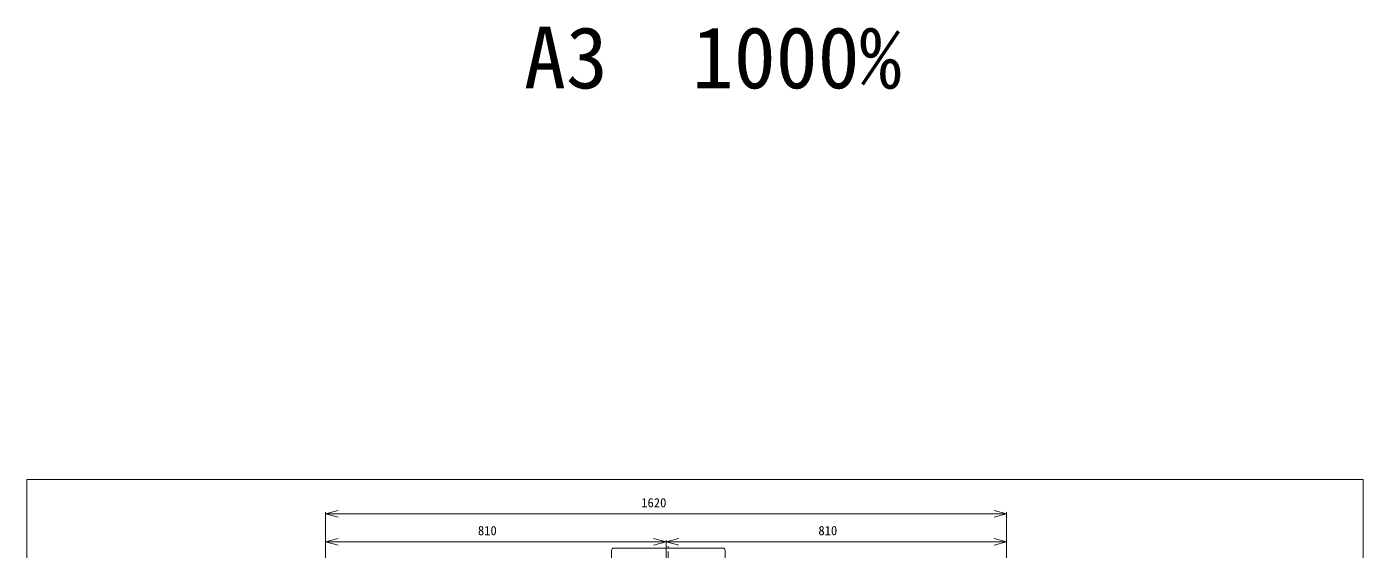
# Model space of a CAD drawing. Units: millimetres at full size. Extents: x -32787 to 32787, y -11878 to 14562.
# Drawn here: x -19689 to -16510, y 11172 to 12420 of the extents above; entities that cross this region are included whole.
import ezdxf
from ezdxf.enums import TextEntityAlignment as Align

# ---------------------------------------------------------------- set-up
doc = ezdxf.new("R2010")
doc.units = ezdxf.units.MM
doc.header["$LTSCALE"] = 9.6
doc.linetypes.add('CHAIN2', pattern=[12, 9, -1, 1, -1])
for name, color, linetype, lineweight in [('0-7_01_外形線', 134, 'Continuous', 9), ('0-8_04_中心線', 4, 'CHAIN2', 9), ('0-E_08_DIM', 3, 'Continuous', 9), ('0-F_Defpoints', 134, 'Continuous', 9)]:
    doc.layers.add(name, color=color, linetype=linetype, lineweight=lineweight)
doc.layers.add('1-3_ASHADE', color=4, linetype='Continuous')
doc.styles.add('ＭＳ ゴシック', font='')
doc.styles.get('ＭＳ ゴシック').set_extended_font_data('MS Gothic')

# ---------------------------------------------------------------- blocks, each defined once
blk = doc.blocks.new('_Open30')
at = {"layer": '0-E_08_DIM'}
blk.add_line((0, 0), (-1, 0), dxfattribs=at)
blk.add_lwpolyline([(-1, 0.2679), (0, 0), (-1, -0.2679)], dxfattribs=at)

msp = doc.modelspace()

# ---------------------------------------------------------------- linework, layer by layer
at = {"layer": '0-7_01_外形線'}
for p, q in [((-18298.165, 11082.284), (-18298.165, 11174.284)), ((-18293.165, 11179.284), (-18033.165, 11179.284)), ((-18028.165, 11082.284), (-18028.165, 11174.284))]:
    msp.add_line(p, q, dxfattribs=at)
for centre, start, end in [((-18293.165, 11174.284), 90, 180), ((-18033.165, 11174.284), 0, 90)]:
    msp.add_arc(centre, 5, start, end, dxfattribs=at)
at = {"layer": '0-8_04_中心線'}
msp.add_line((-18163.165, 10969.284), (-18163.165, 11184.284), dxfattribs=at)
at = {"layer": '0-E_08_DIM'}
for p, q in [((-18978.165, 10976.159), (-18978.165, 11264.454)), ((-17388.165, 11260.704), (-18948.165, 11260.704)), ((-17358.165, 10976.159), (-17358.165, 11264.454)), ((-18978.165, 10972.159), (-18978.165, 11198.132)), ((-18198.165, 11194.382), (-18948.165, 11194.382)), ((-18168.165, 10972.159), (-18168.165, 11198.132)), ((-18168.165, 10972.159), (-18168.165, 11198.132)), ((-17388.165, 11194.382), (-18138.165, 11194.382)), ((-17358.165, 10972.159), (-17358.165, 11198.132))]:
    msp.add_line(p, q, dxfattribs=at)
at = {"layer": '0-F_Defpoints'}
msp.add_lwpolyline([(-19689.28, 11342.535), (-16509.823, 11342.535), (-16509.823, 8688.004), (-19689.28, 8688.004)], close=True, dxfattribs=at)

# ---------------------------------------------------------------- block references
at = {"layer": '0-E_08_DIM', "xscale": 30, "yscale": 30, "rotation": 180}
for p in [(-18978.165, 11260.704), (-18978.165, 11194.382), (-18168.165, 11194.382)]:
    msp.add_blockref('_Open30', p, dxfattribs=at)
at = {"layer": '0-E_08_DIM', "xscale": 30, "yscale": 30}
for p in [(-17358.165, 11260.704), (-18168.165, 11194.382), (-17358.165, 11194.382)]:
    msp.add_blockref('_Open30', p, dxfattribs=at)

# ---------------------------------------------------------------- texts
at = {"layer": '0-E_08_DIM', "style": 'ＭＳ ゴシック'}
for s, p in [('1620', (-18227.451, 11269.704)), ('810', (-18616.022, 11203.382)), ('810', (-17806.022, 11203.382))]:
    msp.add_text(s, height=21.99, dxfattribs=at).set_placement(p, align=Align.BOTTOM_LEFT)
at = {"layer": '1-3_ASHADE', "style": 'ＭＳ ゴシック'}
msp.add_text('A3\u30001000%', height=146.6, dxfattribs=at).set_placement((-18506.411, 12229.157), align=Align.BOTTOM_LEFT)

doc.saveas('drawing.dxf')
